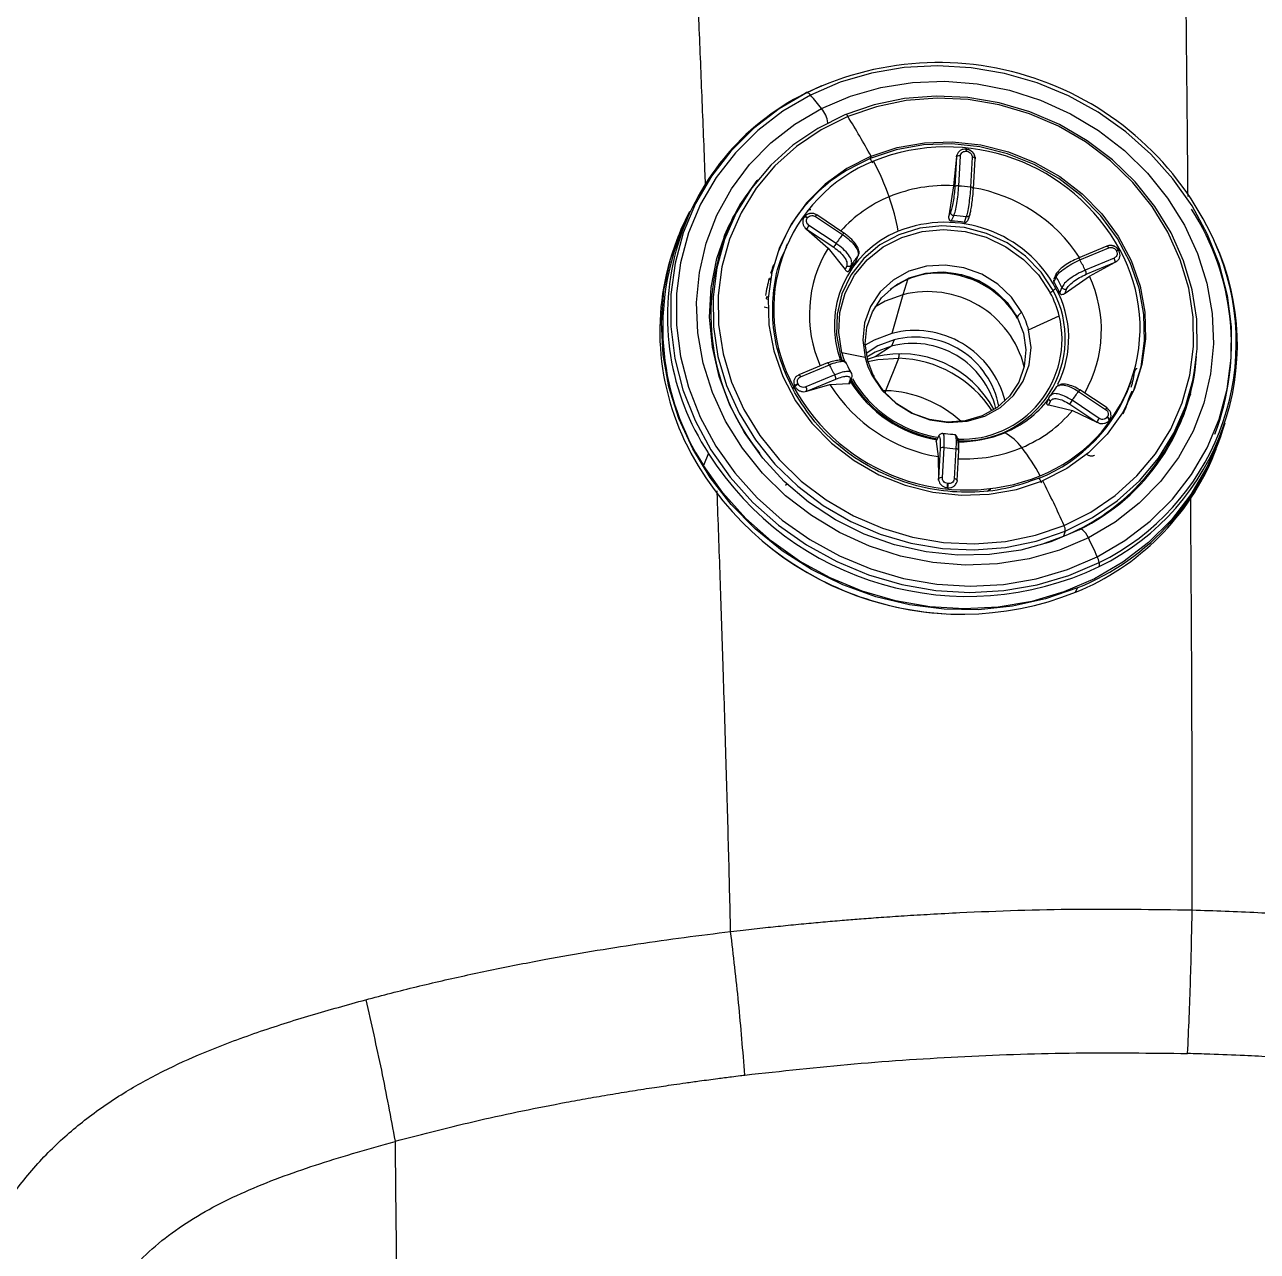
# Model space of a CAD drawing. Extents: x 832 to 912, y 781 to 934.
# Drawn here: x 845.116 to 849.378, y 846.822 to 851.062 of the extents above; entities that cross this region are included whole.
import ezdxf

# ---------------------------------------------------------------- set-up
doc = ezdxf.new("R2010")
doc.units = 0
doc.header["$MEASUREMENT"] = 0
doc.layers.add('1', color=4, linetype='Continuous')

# ---------------------------------------------------------------- blocks, each defined once
blk = doc.blocks.new('2026 SOVEREIGN HL')
at = {"layer": '1', "color": 3, "linetype": 'Continuous', "lineweight": 25}
for p, q in [((16.1417, 53.7559), (16.0861, 53.73)), ((16.6439, 53.5368), (16.6419, 53.5371)), ((16.6425, 53.5298), (16.6445, 53.5296)), ((16.3132, 53.5125), (16.3103, 53.505)), ((16.6085, 53.5104), (16.5981, 53.4108)), ((16.6086, 53.5107), (16.6028, 53.4065)), ((16.6095, 53.5161), (16.6085, 53.5104)), ((16.6085, 53.5104), (16.6086, 53.5107)), ((16.6086, 53.5107), (16.6095, 53.5161)), ((16.6162, 53.4097), (16.622, 53.5138)), ((16.6629, 53.5094), (16.6571, 53.4053)), ((16.6671, 53.4001), (16.6729, 53.5043)), ((16.6726, 53.5094), (16.6728, 53.5038)), ((16.5981, 53.4108), (16.5816, 53.307)), ((16.5875, 53.3197), (16.5816, 53.307)), ((15.6683, 53.2798), (15.6514, 53.2371)), ((15.8276, 53.2767), (15.8202, 53.2602)), ((16.0817, 53.3017), (16.0828, 53.3032)), ((16.0928, 53.2989), (16.0939, 53.3005)), ((16.1924, 53.211), (16.0985, 53.2735)), ((16.1208, 53.3042), (16.2147, 53.2418)), ((16.2195, 53.2472), (16.1256, 53.3096)), ((16.5992, 53.3074), (16.5905, 53.2888)), ((16.6361, 53.2839), (16.6423, 53.3028)), ((16.6498, 53.295), (16.6545, 53.3096)), ((15.6478, 53.2385), (15.6419, 53.2236)), ((16.0857, 53.2641), (16.0903, 53.26)), ((16.0904, 53.2603), (16.0857, 53.2641)), ((16.0903, 53.26), (16.0904, 53.2603)), ((16.0903, 53.26), (16.1644, 53.195)), ((16.0904, 53.2603), (16.1843, 53.1979)), ((16.0227, 53.2081), (16.0194, 53.2008)), ((16.1644, 53.195), (16.2235, 53.1209)), ((17.1285, 53.2022), (17.0287, 53.1605)), ((17.0351, 53.154), (17.1348, 53.1957)), ((17.1278, 53.2014), (17.1333, 53.2031)), ((17.161, 53.1863), (17.1619, 53.1845)), ((17.1706, 53.1856), (17.1696, 53.1873)), ((16.2622, 53.1515), (16.2689, 53.1694)), ((17.1534, 53.1606), (17.0537, 53.1189)), ((17.0572, 53.1045), (17.157, 53.1462)), ((17.0684, 53.0982), (17.1569, 53.1459)), ((17.1569, 53.1459), (17.162, 53.1489)), ((17.157, 53.1462), (17.1569, 53.1459)), ((17.162, 53.1489), (17.157, 53.1462)), ((15.9666, 53.1088), (15.9736, 53.1259)), ((15.9723, 53.1259), (15.977, 53.1389)), ((16.229, 53.1343), (16.2235, 53.1209)), ((16.2454, 53.1369), (16.2373, 53.1172)), ((16.953, 53.106), (16.9448, 53.0881)), ((15.9609, 53.0889), (15.9609, 53.089)), ((15.9668, 53.0891), (15.9669, 53.0892)), ((16.4399, 53.0883), (16.4234, 53.0337)), ((16.9532, 53.0961), (16.9452, 53.0784)), ((16.9659, 53.0392), (16.9728, 53.059)), ((16.9842, 53.0395), (17.0684, 53.0982)), ((15.9515, 53.0196), (15.9576, 53.0181)), ((15.9527, 53.0273), (15.958, 53.026)), ((16.4234, 53.0337), (16.3852, 52.9003)), ((16.9842, 53.0395), (16.9889, 53.0529)), ((15.9437, 52.992), (15.9569, 52.9887)), ((16.8578, 52.9125), (16.9638, 52.9607)), ((16.3839, 52.8564), (16.3277, 52.8187)), ((16.3931, 52.8779), (16.3839, 52.8564)), ((16.2926, 52.8165), (16.2125, 52.8332)), ((16.3277, 52.8187), (16.3002, 52.8105)), ((16.3644, 52.7023), (16.4088, 52.8142)), ((16.1626, 52.7984), (16.0629, 52.7567)), ((16.0692, 52.7503), (16.169, 52.792)), ((17.2257, 52.7727), (17.2246, 52.773)), ((17.2257, 52.7763), (17.2255, 52.7764)), ((17.2309, 52.7776), (17.2321, 52.7802)), ((17.2309, 52.7776), (17.231, 52.7777)), ((17.417, 52.6905), (17.4353, 52.7914)), ((16.0455, 52.7159), (16.0423, 52.7083)), ((16.05, 52.7166), (16.049, 52.7184)), ((16.0571, 52.7532), (16.0622, 52.7559)), ((16.0616, 52.7246), (16.0607, 52.7263)), ((16.1876, 52.7568), (16.0878, 52.7151)), ((16.0913, 52.7004), (16.1711, 52.7231)), ((16.0914, 52.7007), (16.1911, 52.7424)), ((16.1711, 52.7231), (16.2363, 52.7268)), ((16.2409, 52.7403), (16.2363, 52.7268)), ((16.2396, 52.7265), (16.2465, 52.7465)), ((16.9617, 52.721), (16.9578, 52.7196)), ((17.2104, 52.7281), (17.213, 52.7356)), ((16.0914, 52.7007), (16.0858, 52.699)), ((16.0858, 52.699), (16.0913, 52.7004)), ((16.0913, 52.7004), (16.0914, 52.7007)), ((16.355, 52.7025), (16.3644, 52.7023)), ((16.3631, 52.6931), (16.3644, 52.7023)), ((16.9219, 52.6622), (16.93, 52.6818)), ((16.9365, 52.6874), (16.93, 52.6818)), ((17.0302, 52.6998), (17.1241, 52.6374)), ((17.1289, 52.6427), (17.0349, 52.7052)), ((17.417, 52.6905), (17.4048, 52.66)), ((16.9276, 52.6529), (16.9332, 52.6662)), ((16.9276, 52.6529), (17.0093, 52.6334)), ((16.9998, 52.6559), (17.0937, 52.5935)), ((17.1018, 52.6066), (17.0079, 52.669)), ((17.0093, 52.6334), (17.0936, 52.5931)), ((17.1287, 52.6418), (17.1334, 52.638)), ((17.3961, 52.6347), (17.402, 52.6517)), ((17.0937, 52.5935), (17.0936, 52.5931)), ((17.0936, 52.5931), (17.099, 52.5906)), ((17.099, 52.5906), (17.0937, 52.5935)), ((17.1298, 52.6119), (17.1287, 52.6104)), ((17.138, 52.6018), (17.1369, 52.6003)), ((17.3891, 52.6048), (17.396, 52.623)), ((17.396, 52.623), (17.3911, 52.6107)), ((16.5379, 52.5264), (16.5438, 52.539)), ((16.5379, 52.5264), (16.5456, 52.4742)), ((16.5449, 52.5426), (16.5381, 52.5281)), ((16.5597, 52.4014), (16.5655, 52.5055)), ((17.5029, 52.5021), (17.5199, 52.5448)), ((15.7506, 52.4868), (15.7336, 52.4441)), ((16.5456, 52.4742), (16.5462, 52.398)), ((16.5522, 52.5024), (16.5463, 52.3983)), ((16.6064, 52.5012), (16.6006, 52.3971)), ((16.6106, 52.3919), (16.6164, 52.496)), ((17.0598, 52.4816), (17.0589, 52.4826)), ((17.5007, 52.4857), (17.5066, 52.5006)), ((16.024, 52.3804), (16.0169, 52.3745)), ((16.5463, 52.3983), (16.5462, 52.398)), ((16.5462, 52.398), (16.5466, 52.3927)), ((16.5466, 52.3927), (16.5463, 52.3983)), ((16.5801, 52.381), (16.5781, 52.3813)), ((16.6105, 52.3915), (16.6096, 52.386)), ((16.5781, 52.3667), (16.5761, 52.3669)), ((16.9843, 52.2164), (16.9779, 52.1989)), ((16.9073, 52.1731), (16.9779, 52.1989)), ((17.0203, 52.0056), (17.0263, 52.0205))]:
    blk.add_line(p, q, dxfattribs=at)
at = {"layer": '1', "color": 3, "linetype": 'Continuous', "lineweight": 25, "flags": 128}
for points in [[(17.0953, 52.1281), (17.1909, 52.184), (17.2779, 52.2507), (17.355, 52.3272), (17.4211, 52.4125), (17.4752, 52.5052), (17.5165, 52.6041), (17.5444, 52.7077), (17.5586, 52.8145), (17.5588, 52.9229), (17.545, 53.0313), (17.5174, 53.1382), (17.4765, 53.242), (17.4227, 53.3413), (17.3569, 53.4344), (17.2801, 53.5202), (17.1934, 53.5972), (17.098, 53.6645), (16.9954, 53.721), (16.8869, 53.766), (16.7743, 53.7987), (16.6592, 53.8186), (16.5431, 53.8256), (16.4279, 53.8194), (16.3152, 53.8002), (16.2066, 53.7682), (16.1038, 53.724)], [(16.1423, 53.6778), (16.2419, 53.7203), (16.3472, 53.7505), (16.4565, 53.7678), (16.5681, 53.772), (16.6803, 53.763), (16.7913, 53.741), (16.8993, 53.7062), (17.0027, 53.6593), (17.0997, 53.601), (17.189, 53.5322), (17.2689, 53.454), (17.3384, 53.3676), (17.3963, 53.2744), (17.4417, 53.1759), (17.4739, 53.0736), (17.4923, 52.9691), (17.4968, 52.8641), (17.4871, 52.7602), (17.4635, 52.659), (17.4263, 52.5623), (17.3762, 52.4714), (17.3139, 52.3878), (17.2403, 52.3129), (17.1567, 52.2478), (17.0644, 52.1936)], [(16.0927, 53.7329), (15.9954, 53.676), (15.9068, 53.6081), (15.8283, 53.5302), (15.7611, 53.4434), (15.706, 53.349), (15.6639, 53.2483), (15.6355, 53.1428), (15.621, 53.0342), (15.6209, 52.9238), (15.6349, 52.8134), (15.663, 52.7046), (15.7047, 52.5989), (15.7594, 52.4979), (15.8264, 52.403), (15.9045, 52.3158), (15.9928, 52.2373), (16.0899, 52.1688), (16.1944, 52.1112), (16.3048, 52.0655), (16.4195, 52.0322), (16.5367, 52.0119), (16.6548, 52.0048), (16.7721, 52.0111), (16.8869, 52.0307), (16.9974, 52.0632), (17.1021, 52.1082)], [(16.1038, 53.724), (16.0082, 53.6681), (15.9212, 53.6015), (15.8441, 53.5249), (15.7781, 53.4396), (15.724, 53.3469), (15.6826, 53.248), (15.6547, 53.1444), (15.6405, 53.0376), (15.6403, 52.9292), (15.6541, 52.8208), (15.6817, 52.7139), (15.7227, 52.6101), (15.7764, 52.5109), (15.8422, 52.4177), (15.919, 52.332), (16.0057, 52.2549), (16.1011, 52.1876), (16.2038, 52.1311), (16.3122, 52.0861), (16.4248, 52.0535), (16.54, 52.0335), (16.656, 52.0266), (16.7712, 52.0327), (16.8839, 52.0519), (16.9925, 52.0839), (17.0953, 52.1281)], [(16.9843, 52.2164), (17.0784, 52.2633), (17.1645, 52.3217), (17.241, 52.3906), (17.3065, 52.4689), (17.3601, 52.5551), (17.4007, 52.6479), (17.4276, 52.7456), (17.4405, 52.8465), (17.439, 52.949), (17.4233, 53.0513), (17.3935, 53.1516), (17.3502, 53.2482), (17.2941, 53.3394), (17.2262, 53.4238), (17.1477, 53.4998), (17.0599, 53.5662), (16.9642, 53.6218), (16.8624, 53.6657), (16.7561, 53.697), (16.6473, 53.7154), (16.5377, 53.7204), (16.4292, 53.712), (16.3237, 53.6903), (16.223, 53.6558)], [(16.9803, 52.2364), (17.0728, 52.2825), (17.1573, 52.3398), (17.2324, 52.4075), (17.2968, 52.4844), (17.3493, 52.5691), (17.3892, 52.6602), (17.4157, 52.7561), (17.4283, 52.8553), (17.4269, 52.9559), (17.4114, 53.0563), (17.3821, 53.1548), (17.3396, 53.2497), (17.2846, 53.3393), (17.2179, 53.4222), (17.1408, 53.4969), (17.0545, 53.562), (16.9606, 53.6166), (16.8606, 53.6597), (16.7562, 53.6905), (16.6493, 53.7085), (16.5417, 53.7135), (16.4351, 53.7052), (16.3316, 53.6839), (16.2327, 53.65)], [(17.0644, 52.1936), (16.9649, 52.151), (16.8596, 52.1209), (16.7502, 52.1035), (16.6386, 52.0993), (16.5264, 52.1083), (16.4154, 52.1304), (16.3074, 52.1651), (16.2041, 52.212), (16.107, 52.2703), (16.0178, 52.3391), (15.9378, 52.4173), (15.8683, 52.5037), (15.8104, 52.5969), (15.765, 52.6954), (15.7329, 52.7977), (15.7144, 52.9022), (15.71, 53.0073), (15.7197, 53.1112), (15.7433, 53.2123), (15.7804, 53.3091), (15.8306, 53.3999), (15.8929, 53.4835), (15.9664, 53.5584), (16.05, 53.6235), (16.1423, 53.6778)], [(16.223, 53.6558), (16.1288, 53.6089), (16.0427, 53.5505), (15.9663, 53.4815), (15.9007, 53.4033), (15.8472, 53.317), (15.8066, 53.2243), (15.7796, 53.1266), (15.7668, 53.0256), (15.7682, 52.9231), (15.784, 52.8209), (15.8138, 52.7206), (15.8571, 52.624), (15.9131, 52.5327), (15.981, 52.4483), (16.0596, 52.3723), (16.1474, 52.3059), (16.2431, 52.2503), (16.3449, 52.2065), (16.4511, 52.1751), (16.56, 52.1568), (16.6696, 52.1517), (16.7781, 52.1601), (16.8836, 52.1818), (16.9843, 52.2164)], [(16.2327, 53.65), (16.1402, 53.6039), (16.0556, 53.5466), (15.9805, 53.4789), (15.9161, 53.402), (15.8636, 53.3173), (15.8237, 53.2262), (15.7972, 53.1303), (15.7846, 53.0312), (15.786, 52.9305), (15.8015, 52.8301), (15.8308, 52.7316), (15.8733, 52.6367), (15.9284, 52.5471), (15.995, 52.4642), (16.0721, 52.3896), (16.1584, 52.3244), (16.2524, 52.2698), (16.3523, 52.2267), (16.4567, 52.1959), (16.5636, 52.1779), (16.6712, 52.1729), (16.7778, 52.1812), (16.8814, 52.2025), (16.9803, 52.2364)], [(17.2207, 52.7006), (17.2466, 52.7847), (17.2589, 52.8745), (17.2567, 52.9657), (17.24, 53.0566), (17.2091, 53.1448), (17.1648, 53.2287), (17.108, 53.3061), (17.04, 53.3755), (16.9624, 53.4352), (16.8768, 53.484), (16.7851, 53.5207), (16.6895, 53.5446), (16.5921, 53.555), (16.4949, 53.5518), (16.4003, 53.535), (16.3103, 53.505)], [(16.3132, 53.5125), (16.4033, 53.5425), (16.4979, 53.5593), (16.595, 53.5625), (16.6925, 53.552), (16.7881, 53.5282), (16.8797, 53.4915), (16.9653, 53.4427), (17.043, 53.383), (17.111, 53.3136), (17.1678, 53.2361), (17.2121, 53.1523), (17.243, 53.064), (17.2597, 52.9732), (17.2619, 52.8819), (17.2496, 52.7922), (17.2229, 52.706), (17.1826, 52.6254), (17.1294, 52.552), (17.0647, 52.4875), (16.9898, 52.4334), (16.9064, 52.3909)], [(16.6425, 53.5298), (16.6425, 53.5316), (16.6426, 53.5332), (16.6425, 53.5346), (16.6424, 53.5357), (16.6423, 53.5365), (16.6421, 53.5369), (16.6419, 53.5371), (16.6416, 53.5368)], [(16.3132, 53.5125), (16.2299, 53.47), (16.155, 53.4159), (16.0902, 53.3514), (16.0371, 53.2781), (15.9967, 53.1974), (15.9701, 53.1112), (15.9578, 53.0215), (15.96, 52.9302), (15.9767, 52.8394), (16.0076, 52.7511), (16.0519, 52.6673), (16.1087, 52.5898), (16.1767, 52.5204), (16.2543, 52.4607), (16.3399, 52.4119), (16.4316, 52.3752), (16.5272, 52.3514), (16.6246, 52.3409), (16.7218, 52.3441), (16.8164, 52.3609), (16.9064, 52.3909)], [(17.0325, 52.2217), (16.9346, 52.1802), (16.8309, 52.1513), (16.7232, 52.1357), (16.6133, 52.1334), (16.5032, 52.1447), (16.3947, 52.1692), (16.2897, 52.2066), (16.19, 52.2563), (16.0972, 52.3173), (16.013, 52.3887), (15.9388, 52.4692), (15.8759, 52.5574), (15.8253, 52.6518), (15.788, 52.7509), (15.7645, 52.8529), (15.7552, 52.956), (15.7604, 53.0586), (15.7799, 53.1588), (15.8134, 53.255), (15.8603, 53.3454), (15.9199, 53.4286), (15.9215, 53.4306)], [(17.0263, 52.0205), (16.9168, 51.9823), (16.8024, 51.9571), (16.6848, 51.9451), (16.5655, 51.9466), (16.4465, 51.9616), (16.3293, 51.9899), (16.2157, 52.0309), (16.1075, 52.0842), (16.006, 52.149), (15.9129, 52.2242), (15.8295, 52.3089), (15.757, 52.4017), (15.6965, 52.5013), (15.6488, 52.6064), (15.6146, 52.7152), (15.5945, 52.8263), (15.5887, 52.9381), (15.5973, 53.0488), (15.6202, 53.157), (15.6571, 53.2609), (15.6868, 53.3228)], [(16.943, 53.0485), (16.901, 53.1121), (16.8471, 53.1676), (16.7833, 53.2129), (16.7121, 53.2461), (16.6361, 53.2661), (16.5584, 53.272), (16.4819, 53.2637), (16.4095, 53.2414), (16.344, 53.2061), (16.2879, 53.159), (16.2435, 53.102), (16.2124, 53.0372), (16.1957, 52.9672), (16.1942, 52.8947), (16.2079, 52.8224), (16.2132, 52.8059)], [(16.2125, 52.8332), (16.2018, 52.9031), (16.2057, 52.9727), (16.2239, 53.0395), (16.2558, 53.101), (16.3001, 53.1548), (16.3552, 53.1989), (16.4191, 53.2318), (16.4893, 53.252), (16.5632, 53.2589), (16.638, 53.2523), (16.711, 53.2324), (16.7794, 53.1998), (16.8406, 53.1559), (16.8923, 53.1023), (16.9326, 53.041)], [(16.2195, 53.2471), (16.2195, 53.2472), (16.2192, 53.2471), (16.2186, 53.2467), (16.2179, 53.2459), (16.217, 53.2448), (16.2159, 53.2434), (16.2147, 53.2418)], [(16.8344, 52.9728), (16.7986, 53.0256), (16.7516, 53.0703), (16.6959, 53.1047), (16.6342, 53.1272), (16.5695, 53.1365), (16.5051, 53.1323), (16.4442, 53.1148), (16.3898, 53.0847), (16.3447, 53.0437), (16.3111, 52.9937), (16.2906, 52.9373), (16.2844, 52.8772), (16.2926, 52.8165)], [(16.3233, 52.7499), (16.3015, 52.8056), (16.2931, 52.8636), (16.2987, 52.9212), (16.3179, 52.9753), (16.3498, 53.0234), (16.3927, 53.0629), (16.4446, 53.0919), (16.5029, 53.1089), (16.5645, 53.1131), (16.6264, 53.1043), (16.6856, 53.0829), (16.739, 53.05), (16.7839, 53.0073), (16.8182, 52.9568)], [(16.4234, 53.0337), (16.3618, 53.0111), (16.3261, 52.9904)], [(16.8182, 52.9568), (16.8401, 52.9011), (16.8485, 52.843), (16.8429, 52.7855), (16.8237, 52.7313), (16.7918, 52.6833), (16.7488, 52.6438), (16.6969, 52.6148), (16.6387, 52.5978), (16.5771, 52.5935), (16.5151, 52.6023), (16.456, 52.6237), (16.4026, 52.6566), (16.3576, 52.6994), (16.3233, 52.7499)], [(16.3852, 52.9003), (16.3239, 52.8772), (16.2933, 52.859)], [(16.3161, 52.7562), (16.3519, 52.7034), (16.3988, 52.6587), (16.4545, 52.6243), (16.5163, 52.6018), (16.581, 52.5925), (16.6454, 52.5967), (16.7063, 52.6142), (16.7606, 52.6443), (16.8057, 52.6853), (16.8394, 52.7353), (16.8598, 52.7917), (16.8661, 52.8518), (16.8578, 52.9125)], [(16.3931, 52.8779), (16.3368, 52.8567), (16.2961, 52.8309)], [(16.3839, 52.8564), (16.3274, 52.8352), (16.2985, 52.818)], [(16.3021, 52.8031), (16.3369, 52.8101), (16.4088, 52.8142)], [(17.2026, 52.6731), (17.1926, 52.6433), (17.184, 52.6213)], [(17.2143, 52.6997), (17.2078, 52.6848), (17.2026, 52.6731)], [(17.1287, 52.6418), (17.1289, 52.6424), (17.1289, 52.6427), (17.1286, 52.6427), (17.128, 52.6422), (17.1273, 52.6414), (17.1264, 52.6403), (17.1253, 52.639), (17.1241, 52.6374)], [(17.5029, 52.5021), (17.4744, 52.4383), (17.419, 52.3433), (17.3513, 52.2559), (17.2723, 52.1774), (17.1832, 52.1091), (17.0852, 52.0519), (16.9798, 52.0065), (16.8685, 51.9738), (16.753, 51.9541), (16.635, 51.9478), (16.5161, 51.9549), (16.3981, 51.9753), (16.2826, 52.0088), (16.1715, 52.0549), (16.0663, 52.1128), (15.9686, 52.1818), (15.8797, 52.2608), (15.801, 52.3486), (15.7336, 52.4441)], [(17.0644, 52.1936), (17.0601, 52.2017), (17.0553, 52.2092), (17.0504, 52.2155), (17.0456, 52.2205), (17.0412, 52.2237), (17.0374, 52.225), (17.0344, 52.2243), (17.0325, 52.2217)]]:
    blk.add_lwpolyline(points, dxfattribs=at)
at = {"layer": '1', "color": 3, "linetype": 'Continuous', "lineweight": 25}
for centre, radius, start, end in [((16.5458, 52.7904), 1.0458, 21.4915, 115.6772), ((16.4692, 52.9598), 0.8603, 116.448, 213.3478), ((16.0906, 53.7285), 0.0048, 64.6321, 162.0098), ((16.0803, 53.706), 0.0295, 37.436, 65.3012), ((14.9252, 52.7031), 1.5593, 38.686, 40.8978), ((16.0685, 53.6163), 0.0961, 7.0809, 39.774), ((16.226, 53.6499), 0.00661, 0.8479, 117.3936), ((14.3256, 52.4399), 2.2585, 28.3526, 32.3966), ((16.5751, 52.8633), 0.6813, 28.44, 111.8004), ((16.6295, 53.5322), 0.0151, 350.1572, 18.0041), ((16.529, 52.9834), 0.5526, 111.9851, 208.9604), ((14.1378, 52.3282), 2.4708, 28.0149, 28.4439), ((15.4841, 53.0598), 0.9447, 19.3225, 27.4883), ((16.6183, 53.4993), 0.0149, 75.7137, 130.446), ((16.6643, 53.4998), 0.00969, 27.3393, 98.3821), ((16.469, 52.9697), 0.7149, 142.3659, 158.3281), ((16.5725, 52.8957), 0.5158, 87.1544, 112.4432), ((16.6125, 53.3952), 0.015, 75.7194, 130.4406), ((16.5805, 52.8835), 0.5273, 81.6567, 86.1253), ((16.6587, 53.3966), 0.0088, 20.157, 100.9515), ((16.575, 52.8636), 0.5474, 33.0905, 80.6524), ((16.5509, 52.9479), 0.4593, 112.4404, 138.1522), ((15.6899, 53.1267), 0.7283, 9.9991, 19.7172), ((16.6959, 52.8614), 0.863, 338.9998, 32.8408), ((16.0849, 53.2908), 0.0114, 45.9723, 106.2522), ((16.086, 53.2923), 0.0114, 45.986, 106.2385), ((16.1675, 53.2219), 0.0861, 143.2512, 153.5258), ((16.1315, 53.2996), 0.0117, 120.4941, 156.298), ((16.5688, 52.8476), 0.4365, 28.5114, 111.7291), ((16.5662, 52.8462), 0.4432, 80.9263, 86.8579), ((16.5736, 52.8653), 0.4429, 81.0856, 86.6969), ((16.4733, 52.9215), 0.8804, 159.0002, 212.8408), ((16.5193, 52.9626), 0.7598, 156.9423, 218.9773), ((16.5375, 52.9267), 0.3515, 111.7534, 200.071), ((16.5405, 52.9825), 0.4164, 141.479, 146.7102), ((16.458, 52.9073), 0.8752, 158.816, 208.742), ((16.5401, 52.9658), 0.4401, 148.6154, 203.8436), ((16.2613, 53.1596), 0.0859, 143.2408, 153.5384), ((16.6907, 52.9202), 0.5526, 291.9848, 28.9607), ((16.7258, 52.8607), 0.8536, 296.1657, 24.5964), ((17.1256, 53.193), 0.00964, 16.6915, 72.4862), ((17.1662, 53.1796), 0.00845, 65.7946, 127.9892), ((17.1667, 53.1794), 0.00704, 55.3287, 132.6934), ((16.5328, 52.9294), 0.35, 140.6214, 147.5649), ((16.5401, 52.9482), 0.35, 140.8132, 147.3787), ((17.0294, 53.1542), 0.00567, 358.3349, 103.9409), ((16.6227, 52.9135), 0.4774, 25.4829, 30.258), ((16.7295, 52.8682), 0.8463, 296.1142, 21.1483), ((17.133, 53.1479), 0.024, 355.9604, 31.9327), ((16.5557, 52.8129), 0.2976, 27.8672, 126.3739), ((16.5451, 52.7887), 0.3199, 34.9438, 100.8037), ((17.0333, 53.1062), 0.024, 355.9789, 31.9318), ((16.4925, 52.9414), 0.552, 164.4026, 170.6936), ((15.9667, 53.0928), 0.00696, 213.7923, 261.1249), ((16.6004, 52.871), 0.4023, 24.7136, 31.0345), ((16.609, 52.8904), 0.401, 24.8757, 30.8714), ((16.6685, 52.9122), 0.441, 330.3362, 24.9436), ((16.5095, 52.701), 0.3437, 14.1517, 104.5104), ((16.6312, 52.8823), 0.3533, 266.9056, 28.0585), ((16.7554, 53.2967), 0.3111, 304.7223, 307.0852), ((16.6078, 52.8687), 0.3677, 14.4978, 27.9447), ((16.7879, 53.2536), 0.2571, 307.0897, 309.773), ((16.6384, 52.8838), 0.3581, 333.6423, 28.7371), ((16.8578, 52.9332), 0.0461, 120.5743, 149.171), ((16.5899, 52.8431), 0.2768, 14.503, 27.9418), ((16.6283, 52.8798), 0.3451, 267.5767, 13.5659), ((16.8218, 52.9548), 0.00408, 150.466, 222.4017), ((16.4648, 52.5888), 0.3214, 14.0834, 104.3256), ((16.4663, 52.593), 0.2941, 10.8745, 104.4173), ((16.4572, 52.5695), 0.2961, 13.9274, 104.3301), ((16.5622, 52.9233), 0.3612, 194.4441, 199.9878), ((16.5604, 52.8858), 0.2766, 194.4962, 207.9447), ((16.4158, 52.4636), 0.3659, 28.2081, 103.9196), ((16.3486, 52.8311), 0.0625, 344.3148, 358.4643), ((16.396, 52.4134), 0.401, 33.1203, 88.1616), ((16.7138, 52.8749), 0.7268, 296.0071, 355.7332), ((16.1597, 52.7892), 0.00965, 16.7457, 72.4373), ((16.6003, 52.9976), 0.4778, 205.488, 210.2589), ((16.6857, 52.8612), 0.5472, 344.4038, 350.6924), ((17.2272, 52.7809), 0.005, 320.0889, 351.7659), ((16.6446, 53.0403), 0.6813, 208.4401, 291.8003), ((16.0713, 52.6982), 0.0301, 110.6085, 137.7829), ((16.0722, 52.6964), 0.03, 110.5945, 137.7901), ((16.0636, 52.7504), 0.00567, 358.3437, 103.9263), ((16.6344, 53.0138), 0.5469, 212.1127, 260.6645), ((16.1672, 52.7441), 0.024, 355.9598, 31.9323), ((16.6147, 52.9645), 0.4386, 211.4606, 260.4047), ((16.6127, 52.9591), 0.4293, 210.5588, 260.6931), ((16.6103, 52.9534), 0.418, 210.1551, 260.4334), ((16.3184, 52.7515), 0.0052, 341.6606, 116.6577), ((16.6869, 52.9159), 0.5562, 291.9567, 340.2701), ((16.0674, 52.7024), 0.024, 355.98, 31.9297), ((16.3494, 52.2959), 0.4066, 47.4649, 87.8822), ((16.6816, 52.9287), 0.417, 321.4828, 326.7064), ((17.0409, 52.6951), 0.0117, 120.4784, 156.3137), ((16.6905, 52.8575), 0.5471, 335.8887, 343.264), ((16.6367, 52.8947), 0.3651, 292.3284, 322.3281), ((16.6592, 52.9292), 0.4583, 292.4262, 319.8042), ((17.0767, 52.6176), 0.0859, 143.2367, 153.5403), ((16.7246, 52.8685), 0.711, 338.8421, 340.7968), ((16.7001, 52.8844), 0.7397, 292.0634, 338.3797), ((16.7044, 52.822), 0.8637, 291.8767, 344.5266), ((17.1706, 52.5552), 0.0859, 143.2393, 153.5377), ((17.121, 52.5957), 0.0166, 16.0398, 62.1575), ((17.1221, 52.5973), 0.0165, 16.0072, 62.1933), ((16.6172, 52.9407), 0.4151, 269.5402, 292.4035), ((16.6871, 52.3971), 0.1826, 36.4509, 61.0825), ((16.5619, 52.4911), 0.015, 75.725, 130.4347), ((16.6421, 53.0276), 0.5276, 261.658, 266.1247), ((16.6371, 52.9823), 0.5158, 267.1541, 292.4431), ((16.3523, 52.1228), 0.6153, 27.5838, 38.4674), ((16.6259, 52.994), 1.0642, 208.4876, 291.7528), ((16.6464, 53.0489), 1.0576, 212.107, 295.5273), ((16.6078, 52.4916), 0.00968, 27.3025, 98.4134), ((16.6917, 52.8149), 0.8735, 292.1045, 337.861), ((16.556, 52.3869), 0.015, 75.725, 130.4347), ((16.503, 52.3847), 0.0753, 346.3373, 357.3834), ((16.5048, 52.3845), 0.0754, 346.3381, 357.365), ((16.6023, 52.3884), 0.0088, 20.176, 100.9324), ((14.5401, 51.1624), 2.6601, 27.3246, 27.7273), ((14.4161, 51.1058), 2.8024, 23.7949, 27.2964), ((16.9498, 52.2199), 0.0346, 354.0974, 28.4482), ((16.6333, 53.0109), 1.0818, 230.3546, 266.4567), ((14.6238, 51.0021), 2.716, 24.4944, 26.0217), ((17.009, 52.0877), 0.0953, 12.4375, 25.0856), ((17.0769, 52.1013), 0.0261, 345.1725, 15.478)]:
    blk.add_arc(centre, radius, start, end, dxfattribs=at)
for points, knots in [([(15.7413, 53.4079), (15.7408, 53.4214), (15.7367, 53.5257), (15.7289, 53.7181), (15.7162, 54.0317), (15.7016, 54.3836), (15.685, 54.7698), (15.6686, 55.1389), (15.6519, 55.5021), (15.6344, 55.8667), (15.6164, 56.2302), (15.5975, 56.599), (15.5845, 56.8423), (15.5777, 56.97)], [0, 0, 0, 0, 0.0110203, 0.0850758, 0.1577273, 0.2685454, 0.3753427, 0.4781424, 0.5769661, 0.6812261, 0.7877925, 0.8886225, 1, 1, 1, 1]), ([(17.4091, 53.3738), (17.4091, 53.3739), (17.4084, 53.4249), (17.4077, 53.5312), (17.4064, 53.6525), (17.4056, 53.7384), (17.4051, 53.7849), (17.4046, 53.8323), (17.4041, 53.8806), (17.4036, 53.9298), (17.403, 53.9921), (17.402, 54.0829), (17.4006, 54.2149), (17.3989, 54.3662), (17.3973, 54.506), (17.396, 54.617), (17.3948, 54.7148), (17.3936, 54.8152), (17.3912, 55.0071), (17.3876, 55.2766), (17.3826, 55.615), (17.3775, 55.9385), (17.372, 56.2575), (17.3662, 56.5759), (17.3621, 56.7881), (17.3601, 56.893)], [0, 0, 0, 0, 0.000092, 0.042255, 0.088151, 0.100787, 0.113678, 0.126824, 0.140226, 0.153882, 0.167793, 0.192158, 0.229528, 0.278057, 0.318732, 0.346745, 0.371291, 0.401006, 0.431335, 0.53338, 0.629707, 0.720826, 0.812595, 0.907363, 1, 1, 1, 1]), ([(16.6416, 53.5368), (16.6381, 53.5368), (16.6309, 53.5369), (16.6212, 53.5326), (16.6134, 53.5256), (16.6108, 53.5193), (16.6095, 53.5161)], [0, 0, 0, 0, 0.247562, 0.50085, 0.753658, 1, 1, 1, 1]), ([(16.622, 53.5138), (16.6225, 53.5164), (16.6236, 53.5216), (16.6291, 53.527), (16.6357, 53.5299), (16.6402, 53.5298), (16.6425, 53.5298)], [0, 0, 0, 0, 0.279482, 0.55901, 0.779411, 1, 1, 1, 1]), ([(16.6726, 53.5094), (16.6717, 53.5128), (16.67, 53.5196), (16.6632, 53.5281), (16.6542, 53.5344), (16.6471, 53.5359), (16.6436, 53.5366)], [0, 0, 0, 0, 0.246614, 0.49941, 0.752589, 1, 1, 1, 1]), ([(16.6724, 53.5054), (16.6724, 53.5073), (16.6724, 53.5111), (16.6703, 53.5184), (16.6652, 53.5267), (16.6573, 53.5327), (16.65, 53.5357), (16.6461, 53.5363), (16.6442, 53.5367)], [0, 0, 0, 0, 0.129766, 0.256098, 0.503165, 0.748688, 0.873079, 1, 1, 1, 1]), ([(16.6445, 53.5296), (16.6473, 53.5289), (16.653, 53.5276), (16.6591, 53.5221), (16.6626, 53.5157), (16.6628, 53.5115), (16.6629, 53.5094)], [0, 0, 0, 0, 0.27966, 0.559227, 0.779578, 1, 1, 1, 1]), ([(16.3103, 53.505), (16.2733, 53.487), (16.1993, 53.4511), (16.1076, 53.3716), (16.0362, 53.2836), (16.0076, 53.2172), (15.9946, 53.1872)], [0, 0, 0, 0, 0.261236, 0.522478, 0.783717, 1, 1, 1, 1]), ([(16.6028, 53.4065), (16.6022, 53.3981), (16.6009, 53.3812), (16.597, 53.355), (16.5923, 53.3324), (16.5891, 53.3239), (16.5875, 53.3197)], [0, 0, 0, 0, 0.249778, 0.500142, 0.750453, 1, 1, 1, 1]), ([(16.5992, 53.3074), (16.6011, 53.3124), (16.6049, 53.3224), (16.61, 53.349), (16.6141, 53.3798), (16.6155, 53.3997), (16.6162, 53.4097)], [0, 0, 0, 0, 0.249984, 0.499968, 0.74997, 1, 1, 1, 1]), ([(16.6571, 53.4053), (16.6563, 53.3953), (16.6549, 53.3755), (16.6508, 53.3446), (16.6462, 53.3179), (16.6436, 53.3079), (16.6423, 53.3028)], [0, 0, 0, 0, 0.250029, 0.500037, 0.750021, 1, 1, 1, 1]), ([(16.6552, 53.3125), (16.6563, 53.3167), (16.6586, 53.3253), (16.6622, 53.3481), (16.6653, 53.3743), (16.6664, 53.3912), (16.667, 53.3997)], [0, 0, 0, 0, 0.249817, 0.500225, 0.750496, 1, 1, 1, 1]), ([(16.1104, 53.3143), (16.1103, 53.3144), (16.1067, 53.3154), (16.0993, 53.3142), (16.0895, 53.3106), (16.085, 53.3057), (16.0828, 53.3032)], [0, 0, 0, 0, 0.011737, 0.343328, 0.675471, 1, 1, 1, 1]), ([(16.1256, 53.3094), (16.1239, 53.3104), (16.1205, 53.3125), (16.113, 53.3149), (16.1031, 53.3154), (16.0939, 53.3124), (16.0876, 53.3081), (16.0851, 53.3052), (16.0839, 53.3037)], [0, 0, 0, 0, 0.126639, 0.250767, 0.496134, 0.743411, 0.869997, 1, 1, 1, 1]), ([(16.092, 53.323), (16.093, 53.3239), (16.0949, 53.3257), (16.0986, 53.3275), (16.102, 53.3286), (16.1043, 53.3286), (16.1052, 53.3287)], [0, 0, 0, 0, 0.274729, 0.549454, 0.824152, 1, 1, 1, 1]), ([(16.5875, 53.3197), (16.5876, 53.3188), (16.5876, 53.3169), (16.5884, 53.315), (16.5888, 53.3141)], [0, 0, 0, 0, 0.481469, 1, 1, 1, 1]), ([(16.5888, 53.3141), (16.5894, 53.3132), (16.5905, 53.3113), (16.5932, 53.3092), (16.5961, 53.3078), (16.5982, 53.3076), (16.5992, 53.3074)], [0, 0, 0, 0, 0.259339, 0.518925, 0.76833, 1, 1, 1, 1]), ([(16.6552, 53.3125), (16.6551, 53.3117), (16.6549, 53.3103), (16.6536, 53.3077), (16.6511, 53.3049), (16.6477, 53.3032), (16.6446, 53.3026), (16.6431, 53.3028), (16.6423, 53.3028)], [0, 0, 0, 0, 0.1247274, 0.2492989, 0.4999247, 0.7506018, 0.8752252, 1, 1, 1, 1]), ([(16.0817, 53.3017), (16.0801, 53.2988), (16.0768, 53.293), (16.0764, 53.2827), (16.0792, 53.2725), (16.0836, 53.2669), (16.0857, 53.2641)], [0, 0, 0, 0, 0.247572, 0.500856, 0.753661, 1, 1, 1, 1]), ([(16.0985, 53.2735), (16.0963, 53.2753), (16.0919, 53.2791), (16.0894, 53.2865), (16.0897, 53.2935), (16.0918, 53.2971), (16.0928, 53.2989)], [0, 0, 0, 0, 0.279498, 0.559018, 0.779408, 1, 1, 1, 1]), ([(16.0939, 53.3005), (16.0958, 53.3024), (16.0995, 53.3063), (16.1073, 53.3082), (16.1148, 53.3075), (16.1188, 53.3053), (16.1208, 53.3042)], [0, 0, 0, 0, 0.279663, 0.559183, 0.779607, 1, 1, 1, 1]), ([(16.5816, 53.307), (16.5814, 53.3048), (16.5808, 53.3004), (16.5823, 53.2954), (16.5842, 53.2921), (16.586, 53.2903), (16.5881, 53.2891), (16.5897, 53.2889), (16.5905, 53.2888)], [0, 0, 0, 0, 0.298227, 0.575119, 0.701499, 0.809371, 0.905698, 1, 1, 1, 1]), ([(16.6361, 53.2839), (16.6369, 53.2838), (16.6385, 53.2837), (16.641, 53.2844), (16.6434, 53.2858), (16.6464, 53.2885), (16.6496, 53.2931), (16.6505, 53.2974), (16.651, 53.2996)], [0, 0, 0, 0, 0.094195, 0.190458, 0.298286, 0.424571, 0.701632, 1, 1, 1, 1]), ([(16.2147, 53.2418), (16.2231, 53.2357), (16.2399, 53.2234), (16.2587, 53.2021), (16.2701, 53.1824), (16.2693, 53.1737), (16.2689, 53.1694)], [0, 0, 0, 0, 0.250031, 0.500034, 0.75002, 1, 1, 1, 1]), ([(16.2711, 53.1746), (16.2716, 53.1769), (16.2725, 53.1814), (16.2698, 53.1928), (16.2608, 53.2091), (16.2453, 53.2263), (16.2307, 53.239), (16.2227, 53.2447), (16.2186, 53.2475)], [0, 0, 0, 0, 0.131817, 0.259866, 0.508527, 0.752728, 0.875409, 1, 1, 1, 1]), ([(16.0423, 52.7083), (16.0255, 52.7448), (15.9921, 52.8178), (15.971, 52.9348), (15.9743, 53.0508), (15.9919, 53.1409), (16.0157, 53.1874), (16.022, 53.1997)], [0, 0, 0, 0, 0.229336, 0.458672, 0.688009, 0.917346, 1, 1, 1, 1]), ([(16.1843, 53.1979), (16.1914, 53.1927), (16.2057, 53.1822), (16.2215, 53.1638), (16.2307, 53.1464), (16.2296, 53.1383), (16.229, 53.1343)], [0, 0, 0, 0, 0.249768, 0.500138, 0.750446, 1, 1, 1, 1]), ([(16.2454, 53.1369), (16.2461, 53.1417), (16.2476, 53.1513), (16.2365, 53.1714), (16.2176, 53.1926), (16.2008, 53.2049), (16.1924, 53.211)], [0, 0, 0, 0, 0.249978, 0.499966, 0.74997, 1, 1, 1, 1]), ([(17.1691, 53.1878), (17.1681, 53.1894), (17.1661, 53.1927), (17.1606, 53.1982), (17.1521, 53.2031), (17.1424, 53.2047), (17.1347, 53.2041), (17.1311, 53.2028), (17.1293, 53.2022)], [0, 0, 0, 0, 0.128391, 0.253802, 0.500148, 0.746425, 0.871762, 1, 1, 1, 1]), ([(17.1698, 53.1869), (17.1678, 53.1898), (17.1639, 53.1956), (17.1546, 53.2015), (17.144, 53.2045), (17.1369, 53.2036), (17.1333, 53.2031)], [0, 0, 0, 0, 0.247546, 0.500899, 0.753634, 1, 1, 1, 1]), ([(17.1348, 53.1957), (17.1375, 53.1965), (17.1429, 53.198), (17.151, 53.1959), (17.1573, 53.1918), (17.1598, 53.1881), (17.161, 53.1863)], [0, 0, 0, 0, 0.279518, 0.55897, 0.77941, 1, 1, 1, 1]), ([(17.1619, 53.1845), (17.1629, 53.1819), (17.1648, 53.1768), (17.1631, 53.1693), (17.1591, 53.1637), (17.1553, 53.1616), (17.1534, 53.1606)], [0, 0, 0, 0, 0.279648, 0.559203, 0.779552, 1, 1, 1, 1]), ([(17.162, 53.1489), (17.1646, 53.1512), (17.1697, 53.1558), (17.1737, 53.1653), (17.1745, 53.1756), (17.1719, 53.182), (17.1707, 53.1852)], [0, 0, 0, 0, 0.246542, 0.499332, 0.752612, 1, 1, 1, 1]), ([(16.9532, 53.0961), (16.956, 53.1002), (16.9615, 53.1084), (16.9816, 53.1248), (17.0073, 53.1413), (17.0258, 53.1498), (17.0351, 53.154)], [0, 0, 0, 0, 0.249978, 0.49996, 0.749967, 1, 1, 1, 1]), ([(17.028, 53.1597), (17.0201, 53.1561), (17.0043, 53.1489), (16.9823, 53.1352), (16.9651, 53.1216), (16.9604, 53.1146), (16.9581, 53.1111)], [0, 0, 0, 0, 0.249767, 0.500137, 0.750447, 1, 1, 1, 1]), ([(16.2235, 53.1209), (16.2246, 53.1193), (16.2268, 53.1163), (16.2301, 53.1145), (16.2327, 53.1141), (16.2344, 53.1144), (16.236, 53.1154), (16.2369, 53.1166), (16.2373, 53.1172)], [0, 0, 0, 0, 0.298306, 0.57514, 0.701551, 0.809459, 0.905769, 1, 1, 1, 1]), ([(16.229, 53.1343), (16.2298, 53.1338), (16.2316, 53.1327), (16.2337, 53.1324), (16.2347, 53.1322)], [0, 0, 0, 0, 0.481512, 1, 1, 1, 1]), ([(16.2347, 53.1322), (16.2358, 53.1321), (16.238, 53.1321), (16.2411, 53.133), (16.2437, 53.1347), (16.2448, 53.1362), (16.2454, 53.1369)], [0, 0, 0, 0, 0.259464, 0.519015, 0.768438, 1, 1, 1, 1]), ([(16.9536, 53.1076), (16.9531, 53.1067), (16.952, 53.1049), (16.9516, 53.1018), (16.9519, 53.0988), (16.9528, 53.097), (16.9532, 53.0961)], [0, 0, 0, 0, 0.259451, 0.518953, 0.768478, 1, 1, 1, 1]), ([(16.9581, 53.1111), (16.9572, 53.1107), (16.9555, 53.1098), (16.9542, 53.1084), (16.9536, 53.1076)], [0, 0, 0, 0, 0.481449, 1, 1, 1, 1]), ([(17.0537, 53.1189), (17.0444, 53.1146), (17.0258, 53.1061), (17.0001, 53.0897), (16.9803, 53.0729), (16.9753, 53.0637), (16.9728, 53.059)], [0, 0, 0, 0, 0.250024, 0.500029, 0.750022, 1, 1, 1, 1]), ([(16.9889, 53.0529), (16.991, 53.0568), (16.9952, 53.0646), (17.012, 53.0792), (17.0336, 53.0936), (17.0494, 53.1009), (17.0572, 53.1045)], [0, 0, 0, 0, 0.249816, 0.500224, 0.750491, 1, 1, 1, 1]), ([(15.9669, 53.0891), (15.9657, 53.0894), (15.9639, 53.0897), (15.9626, 53.0897), (15.9622, 53.0896)], [0, 0, 0, 0, 0.656744, 1, 1, 1, 1]), ([(15.9656, 53.0859), (15.9659, 53.0866), (15.9664, 53.088), (15.9668, 53.089), (15.9668, 53.0891), (15.9668, 53.0891)], [0, 0, 0, 0, 0.436727, 0.893574, 1, 1, 1, 1]), ([(16.944, 53.0857), (16.9439, 53.0849), (16.9437, 53.0832), (16.9441, 53.0806), (16.9448, 53.0791), (16.9452, 53.0784)], [0, 0, 0, 0, 0.361522, 0.684284, 1, 1, 1, 1]), ([(16.9889, 53.0529), (16.9881, 53.0527), (16.9867, 53.0522), (16.9836, 53.0521), (16.9796, 53.0529), (16.9762, 53.0549), (16.974, 53.0571), (16.9732, 53.0584), (16.9728, 53.059)], [0, 0, 0, 0, 0.124705, 0.249303, 0.499981, 0.750686, 0.875266, 1, 1, 1, 1]), ([(15.9515, 53.0196), (15.9516, 53.0198), (15.9517, 53.0202), (15.9519, 53.0212), (15.9521, 53.0225), (15.9523, 53.024), (15.9525, 53.0257), (15.9526, 53.0267), (15.9527, 53.0273)], [0, 0, 0, 0, 0.137415, 0.294, 0.472818, 0.631381, 0.807295, 1, 1, 1, 1]), ([(16.9659, 53.0392), (16.9663, 53.0385), (16.967, 53.0372), (16.9688, 53.0358), (16.9709, 53.0351), (16.9742, 53.0348), (16.9789, 53.0358), (16.9824, 53.0382), (16.9842, 53.0395)], [0, 0, 0, 0, 0.094029, 0.190104, 0.29771, 0.423739, 0.701029, 1, 1, 1, 1]), ([(16.2246, 52.8009), (16.2227, 52.8027), (16.2184, 52.8067), (16.204, 52.808), (16.1847, 52.8056), (16.1701, 52.8006), (16.1628, 52.7981)], [0, 0, 0, 0, 0.2145956, 0.4801726, 0.7409428, 1, 1, 1, 1]), ([(16.169, 52.792), (16.1779, 52.7953), (16.1958, 52.802), (16.2155, 52.8045), (16.226, 52.803), (16.2258, 52.7993), (16.2258, 52.7987)], [0, 0, 0, 0, 0.309356, 0.61868, 0.927977, 1, 1, 1, 1]), ([(16.2447, 52.7633), (16.2447, 52.7639), (16.2445, 52.7679), (16.234, 52.7693), (16.2144, 52.767), (16.1965, 52.7602), (16.1876, 52.7568)], [0, 0, 0, 0, 0.051257, 0.367471, 0.683711, 1, 1, 1, 1]), ([(16.246, 52.7627), (16.2406, 52.7723), (16.2336, 52.7846), (16.2276, 52.7972), (16.2263, 52.8)], [0, 0, 0, 0, 0.779563, 1, 1, 1, 1]), ([(16.2468, 52.7464), (16.2475, 52.7498), (16.249, 52.7564), (16.2464, 52.7615), (16.2451, 52.764)], [0, 0, 0, 0, 0.503235, 1, 1, 1, 1]), ([(17.2255, 52.7763), (17.2256, 52.7763), (17.2256, 52.7764), (17.2256, 52.7762), (17.2257, 52.7762)], [0, 0, 0, 0, 0.3412706, 1, 1, 1, 1]), ([(17.231, 52.7777), (17.2307, 52.7774), (17.2301, 52.7769), (17.2282, 52.7762), (17.2266, 52.7762), (17.2256, 52.7762)], [0, 0, 0, 0, 0.272124, 0.531579, 1, 1, 1, 1]), ([(17.2257, 52.7762), (17.2257, 52.7761), (17.2258, 52.776), (17.2259, 52.7753), (17.2259, 52.7742), (17.2258, 52.7732), (17.2257, 52.7727)], [0, 0, 0, 0, 0.168049, 0.418193, 0.695846, 1, 1, 1, 1]), ([(16.0571, 52.7532), (16.0547, 52.7512), (16.0497, 52.7471), (16.0459, 52.738), (16.0452, 52.7279), (16.0478, 52.7215), (16.049, 52.7184)], [0, 0, 0, 0, 0.246607, 0.499385, 0.752575, 1, 1, 1, 1]), ([(16.05, 52.7166), (16.0519, 52.7137), (16.0558, 52.7079), (16.065, 52.7018), (16.0755, 52.6984), (16.0824, 52.6988), (16.0858, 52.699)], [0, 0, 0, 0, 0.24757, 0.500852, 0.753661, 1, 1, 1, 1]), ([(16.0607, 52.7263), (16.0598, 52.7289), (16.0578, 52.7341), (16.0595, 52.7415), (16.0635, 52.7472), (16.0673, 52.7492), (16.0692, 52.7503)], [0, 0, 0, 0, 0.279643, 0.559203, 0.779546, 1, 1, 1, 1]), ([(16.0878, 52.7151), (16.0851, 52.7144), (16.0797, 52.7129), (16.0716, 52.7149), (16.0653, 52.719), (16.0629, 52.7227), (16.0616, 52.7246)], [0, 0, 0, 0, 0.27947, 0.559012, 0.779405, 1, 1, 1, 1]), ([(16.1911, 52.7424), (16.1987, 52.7452), (16.2139, 52.7509), (16.2313, 52.7529), (16.2419, 52.7497), (16.2412, 52.7434), (16.2409, 52.7403)], [0, 0, 0, 0, 0.249779, 0.500132, 0.750454, 1, 1, 1, 1]), ([(16.2363, 52.7268), (16.2374, 52.7268), (16.2395, 52.7267), (16.2407, 52.7281), (16.2408, 52.7296), (16.2409, 52.7301)], [0, 0, 0, 0, 0.42519, 0.819882, 1, 1, 1, 1]), ([(16.2409, 52.7403), (16.2418, 52.7407), (16.2435, 52.7416), (16.2448, 52.743), (16.2454, 52.7438)], [0, 0, 0, 0, 0.481364, 1, 1, 1, 1]), ([(16.9548, 52.7167), (16.9491, 52.7082), (16.9419, 52.6974), (16.9336, 52.6872), (16.9318, 52.6849)], [0, 0, 0, 0, 0.779392, 1, 1, 1, 1]), ([(16.9535, 52.7143), (16.9559, 52.7173), (16.9607, 52.7233), (16.9796, 52.723), (17.0039, 52.7155), (17.0214, 52.705), (17.0302, 52.6998)], [0, 0, 0, 0, 0.24998, 0.499967, 0.74996, 1, 1, 1, 1]), ([(16.9643, 52.7192), (16.9632, 52.7192), (16.961, 52.7193), (16.9579, 52.7182), (16.9553, 52.7166), (16.9541, 52.715), (16.9535, 52.7143)], [0, 0, 0, 0, 0.2593975, 0.5189805, 0.7685169, 1, 1, 1, 1]), ([(17.0353, 52.7047), (17.0278, 52.709), (17.0128, 52.7177), (16.9903, 52.7242), (16.9735, 52.726), (16.9674, 52.7232), (16.9654, 52.7224)], [0, 0, 0, 0, 0.287368, 0.575261, 0.867947, 1, 1, 1, 1]), ([(16.8948, 52.4), (16.8568, 52.3866), (16.7807, 52.3598), (16.657, 52.3476), (16.5321, 52.3568), (16.41, 52.389), (16.2953, 52.4424), (16.193, 52.5153), (16.1051, 52.6041), (16.0632, 52.6736), (16.0423, 52.7083)], [0, 0, 0, 0, 0.125, 0.25, 0.375, 0.499999, 0.625, 0.750001, 0.874999, 1, 1, 1, 1]), ([(16.9332, 52.6662), (16.9326, 52.6667), (16.9313, 52.6676), (16.9294, 52.6701), (16.928, 52.6736), (16.928, 52.6773), (16.9288, 52.68), (16.9296, 52.6812), (16.93, 52.6818)], [0, 0, 0, 0, 0.124726, 0.249382, 0.500049, 0.750698, 0.875332, 1, 1, 1, 1]), ([(16.9332, 52.6662), (16.9355, 52.6691), (16.94, 52.675), (16.9566, 52.6752), (16.9775, 52.6692), (16.9924, 52.6603), (16.9998, 52.6559)], [0, 0, 0, 0, 0.2498123, 0.5002218, 0.7504984, 1, 1, 1, 1]), ([(17.0079, 52.669), (16.9991, 52.6743), (16.9816, 52.6848), (16.9576, 52.692), (16.9416, 52.6929), (16.9376, 52.6886), (16.9365, 52.6874)], [0, 0, 0, 0, 0.298312, 0.596603, 0.894868, 1, 1, 1, 1]), ([(17.2144, 52.7), (17.2144, 52.6999), (17.2144, 52.6998), (17.2144, 52.6998), (17.2143, 52.6997)], [0, 0, 0, 0, 0.55866, 1, 1, 1, 1]), ([(16.9219, 52.6622), (16.9214, 52.6616), (16.9206, 52.6604), (16.92, 52.6588), (16.92, 52.6573), (16.9208, 52.6554), (16.923, 52.6535), (16.926, 52.6531), (16.9276, 52.6529)], [0, 0, 0, 0, 0.094215, 0.190502, 0.298306, 0.424494, 0.701638, 1, 1, 1, 1]), ([(17.1241, 52.6374), (17.1263, 52.6355), (17.1307, 52.6318), (17.1332, 52.6243), (17.1329, 52.6173), (17.1308, 52.6137), (17.1298, 52.6119)], [0, 0, 0, 0, 0.279464, 0.558984, 0.779399, 1, 1, 1, 1]), ([(17.138, 52.6018), (17.1396, 52.6047), (17.1429, 52.6104), (17.1432, 52.6206), (17.1403, 52.6304), (17.1357, 52.6355), (17.1334, 52.638)], [0, 0, 0, 0, 0.247564, 0.500846, 0.75367, 1, 1, 1, 1]), ([(17.099, 52.5906), (17.1025, 52.5896), (17.1094, 52.5877), (17.1203, 52.5889), (17.1302, 52.5929), (17.1347, 52.5979), (17.1369, 52.6003)], [0, 0, 0, 0, 0.246592, 0.499385, 0.752612, 1, 1, 1, 1]), ([(17.1287, 52.6104), (17.1269, 52.6084), (17.1231, 52.6045), (17.1153, 52.6026), (17.1078, 52.6033), (17.1038, 52.6055), (17.1018, 52.6066)], [0, 0, 0, 0, 0.279674, 0.559262, 0.779609, 1, 1, 1, 1]), ([(16.5616, 52.554), (16.5603, 52.5541), (16.5577, 52.5542), (16.5534, 52.5525), (16.5493, 52.5494), (16.547, 52.5461), (16.5459, 52.5444)], [0, 0, 0, 0, 0.2477215, 0.4987824, 0.7505236, 1, 1, 1, 1]), ([(16.6046, 52.5496), (16.5931, 52.5505), (16.5784, 52.5516), (16.5637, 52.5538), (16.5604, 52.5543)], [0, 0, 0, 0, 0.779372, 1, 1, 1, 1]), ([(16.5655, 52.5055), (16.5659, 52.5145), (16.5666, 52.5325), (16.5654, 52.5502), (16.563, 52.5527), (16.5618, 52.5539)], [0, 0, 0, 0, 0.337838, 0.675637, 1, 1, 1, 1]), ([(16.6032, 52.5496), (16.6042, 52.5484), (16.6061, 52.546), (16.6075, 52.5281), (16.6068, 52.5102), (16.6064, 52.5012)], [0, 0, 0, 0, 0.33082, 0.665398, 1, 1, 1, 1]), ([(16.6159, 52.4968), (16.6158, 52.5039), (16.6156, 52.5182), (16.6128, 52.5352), (16.6086, 52.547), (16.605, 52.5487), (16.6033, 52.5495)], [0, 0, 0, 0, 0.245146, 0.492396, 0.744499, 1, 1, 1, 1]), ([(16.5438, 52.539), (16.5453, 52.5413), (16.5483, 52.546), (16.5514, 52.5401), (16.553, 52.5255), (16.5524, 52.5101), (16.5522, 52.5024)], [0, 0, 0, 0, 0.249811, 0.500224, 0.7505, 1, 1, 1, 1]), ([(16.6164, 52.4956), (16.6167, 52.5032), (16.6173, 52.5186), (16.6166, 52.5331), (16.6146, 52.5389), (16.6125, 52.5341), (16.6115, 52.5317)], [0, 0, 0, 0, 0.24977, 0.500144, 0.750444, 1, 1, 1, 1]), ([(17.0853, 52.4788), (17.0844, 52.4783), (17.0823, 52.4771), (17.0785, 52.4761), (17.074, 52.4758), (17.0694, 52.4764), (17.065, 52.478), (17.0609, 52.4804), (17.0588, 52.4826), (17.0577, 52.4837)], [0, 0, 0, 0, 0.1027171, 0.2508882, 0.3996528, 0.5489694, 0.6988633, 0.8491216, 1, 1, 1, 1]), ([(16.5466, 52.3927), (16.5475, 52.3896), (16.5494, 52.3834), (16.5564, 52.3752), (16.5655, 52.3691), (16.5726, 52.3676), (16.5761, 52.3669)], [0, 0, 0, 0, 0.246631, 0.499511, 0.752671, 1, 1, 1, 1]), ([(16.5781, 52.3813), (16.5753, 52.3819), (16.5696, 52.3832), (16.5635, 52.3887), (16.56, 52.3951), (16.5598, 52.3993), (16.5597, 52.4014)], [0, 0, 0, 0, 0.2796616, 0.5592297, 0.7795911, 1, 1, 1, 1]), ([(16.5781, 52.3667), (16.5816, 52.3667), (16.5888, 52.3666), (16.5984, 52.3707), (16.6061, 52.3773), (16.6085, 52.3831), (16.6096, 52.386)], [0, 0, 0, 0, 0.247665, 0.501053, 0.753798, 1, 1, 1, 1]), ([(16.6006, 52.3971), (16.6001, 52.3944), (16.5991, 52.3892), (16.5935, 52.3838), (16.5869, 52.381), (16.5824, 52.381), (16.5801, 52.381)], [0, 0, 0, 0, 0.279509, 0.558999, 0.779477, 1, 1, 1, 1]), ([(15.8278, 50.8326), (15.8255, 50.9275), (15.8207, 51.1243), (15.8121, 51.4267), (15.8027, 51.7273), (15.7928, 52.0246), (15.7857, 52.2297), (15.7816, 52.3416), (15.781, 52.3563)], [0, 0, 0, 0, 0.182966, 0.37973, 0.590511, 0.775139, 0.970365, 1, 1, 1, 1]), ([(16.7272, 52.3609), (16.7259, 52.3606), (16.7233, 52.3601), (16.7199, 52.3583), (16.7169, 52.3559), (16.7154, 52.3539), (16.7147, 52.3529)], [0, 0, 0, 0, 0.249681, 0.499527, 0.749677, 1, 1, 1, 1]), ([(17.4234, 50.9073), (17.4235, 51.0139), (17.4236, 51.2188), (17.4228, 51.5131), (17.4216, 51.7978), (17.42, 52.0715), (17.4186, 52.2527), (17.418, 52.3385)], [0, 0, 0, 0, 0.218597, 0.420471, 0.613365, 0.816991, 1, 1, 1, 1]), ([(15.8278, 50.8326), (15.8422, 50.8344), (15.8822, 50.8391), (15.9456, 50.8461), (16.0184, 50.8537), (16.0874, 50.8604), (16.1552, 50.8666), (16.2184, 50.872), (16.2827, 50.8772), (16.3514, 50.8823), (16.431, 50.8877), (16.5216, 50.8931), (16.7192, 50.9033), (17.0208, 50.9133), (17.2892, 50.9093), (17.4234, 50.9073)], [0, 0, 0, 0, 0.027234, 0.076146, 0.120179, 0.165216, 0.206766, 0.248319, 0.284718, 0.32792, 0.377926, 0.434736, 0.498345, 0.749212, 1, 1, 1, 1]), ([(17.4077, 50.4111), (17.4113, 50.4948), (17.4185, 50.6621), (17.4218, 50.8256), (17.4234, 50.9073)], [0, 0, 0, 0, 0.5, 1, 1, 1, 1]), ([(17.4234, 50.9073), (17.4991, 50.9047), (17.6491, 50.8995), (17.873, 50.8858), (18.1354, 50.8635), (18.432, 50.8288), (18.6528, 50.7884), (18.7606, 50.7686)], [0, 0, 0, 0, 0.169305, 0.335329, 0.500765, 0.756446, 1, 1, 1, 1]), ([(14.5662, 50.5967), (14.5953, 50.6045), (14.6536, 50.6202), (14.7416, 50.642), (14.83, 50.6629), (14.9187, 50.6827), (15.0078, 50.7016), (15.0979, 50.7197), (15.2108, 50.7411), (15.3472, 50.765), (15.5068, 50.7902), (15.6672, 50.8128), (15.7744, 50.826), (15.8278, 50.8326)], [0, 0, 0, 0, 0.070885, 0.141819, 0.212879, 0.283823, 0.354645, 0.426228, 0.498583, 0.623203, 0.749327, 0.874943, 1, 1, 1, 1]), ([(15.8769, 50.3365), (15.8702, 50.42), (15.8568, 50.5869), (15.8375, 50.7507), (15.8278, 50.8326)], [0, 0, 0, 0, 0.5, 1, 1, 1, 1]), ([(13.0889, 48.8402), (13.0891, 48.8633), (13.0894, 48.9028), (13.09, 48.9615), (13.091, 49.0176), (13.0927, 49.0763), (13.0955, 49.1359), (13.1015, 49.2234), (13.115, 49.3412), (13.1458, 49.4949), (13.1956, 49.6528), (13.2688, 49.8091), (13.3622, 49.9516), (13.4712, 50.0764), (13.5943, 50.1842), (13.7256, 50.2749), (13.8639, 50.3513), (14.0183, 50.4212), (14.1896, 50.485), (14.3772, 50.5447), (14.5033, 50.5794), (14.5662, 50.5968)], [0, 0, 0, 0, 0.026522, 0.04534, 0.067332, 0.09093, 0.11273, 0.135804, 0.191608, 0.248988, 0.316263, 0.382907, 0.449793, 0.515836, 0.578506, 0.643771, 0.705729, 0.766563, 0.845327, 0.922841, 1, 1, 1, 1]), ([(14.566, 50.5967), (14.5846, 50.5157), (14.6218, 50.3535), (14.6523, 50.1895), (14.6676, 50.1075)], [0, 0, 0, 0, 0.5000003, 1, 1, 1, 1]), ([(15.8769, 50.3365), (16.0028, 50.3504), (16.2553, 50.3782), (16.6375, 50.4027), (17.0219, 50.416), (17.2792, 50.4127), (17.4077, 50.4111)], [0, 0, 0, 0, 0.2487896, 0.4988912, 0.749561, 1, 1, 1, 1]), ([(18.6757, 50.28), (18.6357, 50.2879), (18.5545, 50.3038), (18.432, 50.3241), (18.3081, 50.3422), (18.1818, 50.3582), (18.0603, 50.3713), (17.9397, 50.3823), (17.8224, 50.3913), (17.7089, 50.3985), (17.5962, 50.4043), (17.4987, 50.4083), (17.4333, 50.4103), (17.4077, 50.4111)], [0, 0, 0, 0, 0.095566, 0.194119, 0.291346, 0.389387, 0.493253, 0.578254, 0.67414, 0.769986, 0.845792, 0.939736, 1, 1, 1, 1]), ([(14.6676, 50.1075), (14.7646, 50.1327), (14.96, 50.1834), (15.1837, 50.2288), (15.3349, 50.2564), (15.4112, 50.2696), (15.488, 50.2822), (15.5494, 50.2917), (15.5972, 50.2988), (15.6332, 50.304), (15.6748, 50.31), (15.7255, 50.317), (15.7781, 50.324), (15.8253, 50.33), (15.8546, 50.3337), (15.87, 50.3357), (15.8751, 50.3363), (15.8769, 50.3365)], [0, 0, 0, 0, 0.245184, 0.493833, 0.556447, 0.619272, 0.682281, 0.745442, 0.770284, 0.799707, 0.833722, 0.87235, 0.923817, 0.962291, 0.987704, 0.995494, 1, 1, 1, 1]), ([(13.5461, 48.7442), (13.5468, 48.8077), (13.5482, 48.9309), (13.5543, 49.1091), (13.5725, 49.2615), (13.6032, 49.3885), (13.643, 49.4937), (13.6971, 49.5906), (13.7663, 49.6788), (13.8496, 49.7576), (13.9789, 49.8518), (14.1655, 49.9461), (14.4097, 50.034), (14.5806, 50.0825), (14.6676, 50.1072)], [0, 0, 0, 0, 0.0939668, 0.1823716, 0.2635116, 0.3205889, 0.3757811, 0.4306093, 0.4865375, 0.5444867, 0.6045293, 0.7301032, 0.8624947, 1, 1, 1, 1]), ([(14.6676, 50.1075), (14.6682, 50.0535), (14.6692, 49.9477), (14.6709, 49.7927), (14.6725, 49.6447), (14.6741, 49.5038), (14.6756, 49.3701), (14.6771, 49.2435), (14.6795, 49.0449), (14.6828, 48.7801), (14.6869, 48.4552), (14.6897, 48.2477), (14.691, 48.1477)], [0, 0, 0, 0, 0.082044, 0.160553, 0.235555, 0.307044, 0.374996, 0.439381, 0.500169, 0.678456, 0.845013, 1, 1, 1, 1])]:
    blk.add_open_spline(points, degree=3, knots=knots, dxfattribs=at)

msp = doc.modelspace()

# ---------------------------------------------------------------- block references
at = {"layer": '1'}
msp.add_blockref('2026 SOVEREIGN HL', (831.7292, 797.0948), dxfattribs=at)

doc.saveas('drawing.dxf')
